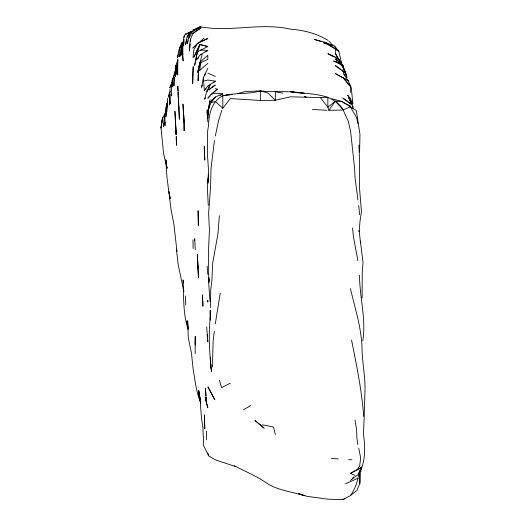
<?xml version="1.0" encoding="UTF-8"?>
<svg xmlns="http://www.w3.org/2000/svg" width="526" height="526" viewBox="0 0 526 526"><rect width="100%" height="100%" fill="white"/><g stroke="black" fill="none" stroke-linecap="round" stroke-linejoin="round"><path stroke-width="0.79" d="M207.75 118.435L208.158 109.934L210.9 102.853L215.318 101.452L222.82 108.31L222.82 95.765L230.329 94.634L226.89 94.759L232.42 94.647M169.668 97.106L169.655 105.036L170.141 94.489M210.17 320.13L210.203 310.399L210.367 319.164M192.963 239.797L193.134 248.561M359.856 472.519L359.791 483.414L359.856 472.519L359.791 483.414L356.917 490.416L350.388 495.617L342.88 499.7M182.805 53.336L182.792 54.868L182.884 43.356L183.811 40.423M182.864 45.663L182.884 43.356M195.113 345.01L195.218 336.41L195.153 353.702M183.738 36.991L183.64 45.716L183.844 42.573M206.159 88.855L204.325 90.393L203.371 77.644L207.816 68.281M182.259 48.747L182.134 55.25L182.003 46.656L183.784 41.422M182.331 44.684L182.364 43.06L183.995 39.654M210.315 307.579L210.748 289.997L211.873 280.687L212.741 262.855L217.948 233.853L219.355 215.713M174.132 77.197L173.942 85.975L174.257 73.035L176 68.84M181.108 47.176L180.655 56.104L181.2 50.641M181.115 51.002L181.2 47.116M181.253 44.782L181.306 42.448M181.674 43.494L179.484 48.116L179.156 56.966L179.688 54.651M209.098 277.57L208.914 282.39L209.065 279.267M212.432 367.01L213.161 340.598L214.352 331.242M198.756 57.801L196.336 59.786L196.507 55.611L199.9 44.513L207.816 46.551L197.487 51.785L194.686 65.329L196.507 55.611M208.566 174.685L207.382 187.973L208.263 205.304M172.771 77.986L172.258 86.948L172.837 83.739M203.753 436.652L203.26 445.029L208.671 455.825L215.318 459.862L235.28 466.463M170.168 88.795L169.701 96.403L170.292 103.661L170.279 102.031M208.552 175.474L208.355 178.741L208.559 175.645M184.205 37.083L184.31 35.518L185.303 34.328L192.121 31.054M210.387 316.198C208.395 334.707 209.401 353.347 211.491 371.797L210.893 364.071M165.217 121.881L164.921 125.839L164.875 117.199L165.815 107.994L166.926 104.326M359.699 470.191L358.508 474.005C366.175 461.992 365.123 447.034 363.413 433.516C364.301 419.577 364.426 405.592 364.965 391.587C365.544 376.241 361.868 361.382 362.006 346.055C361.408 336.449 359.751 326.942 357.66 317.553L350.388 288.623M171.752 94.384L171.627 95.975L171.456 87.408L172.074 80.439L174.461 74.021M362.802 340.841C366.221 318.901 359.587 297.269 359.541 275.315M175.23 73.594L175.921 65.329L177.801 60.043L177.15 66.355M208.585 174.218L207.816 183.081L208.533 170.799L207.329 152.783C208.112 144.078 206.554 135.379 208.342 126.759C208.815 115.122 211.274 101.433 222.82 95.765C235.155 92.51 248.173 94.627 260.337 90.893C275.078 92.517 289.951 90.511 304.574 93.372L297.861 92.629C313.785 94.312 333.214 94.121 342.886 109.309L348.396 121.585L350.645 131.546L354.603 168.491L355.03 177.407L357.89 199.788M190.123 43.868L189.491 51.002L189.965 42.06L190.55 39.115L192.805 33.598L200.314 27.773L201.175 27.924L192.805 33.598M190.333 41.495L190.55 39.115M166.466 110.907L165.933 116.594L166.334 107.699L167.472 101.176M167.616 98.29L166.735 112.018L166.959 103.484L166.762 107.449L167.524 102.787M176.992 67.933L176.348 74.238L177.801 59.103L177.696 75.021L177.545 66.269M183.403 43.658L183.857 39.588M184.126 37.142L184.31 35.518M193.022 57.623L193.897 49.714L197.671 43.231L207.816 38.503L200.314 41.909M214.444 140.567L211.018 168.537L210.597 186.112L208.631 213.234L209.414 230.118L208.579 248.811L208.704 283.547L210.058 301.654M181.667 44.388L178.939 49.746L177.525 57.59L178.058 56.164M215.318 323.74L220.203 293.206M165.953 111.565L162.37 118.652L161.035 128.081L163.573 153.513L166.959 167.991L166.735 166.387M360.751 472L361.421 467.279M210.078 99.762L207.816 114.221L207.77 118.376L207.724 109.789L208.046 114.55M207.816 63.357L199.637 70.359L200.932 62.443L207.816 59.32L207.816 55.315L200.117 61.969L197.644 72.286L200.044 62.239L198.46 69.675L198.092 80.695L198.46 69.675L200.307 63.008L200.932 62.443M163.908 123.544L163.362 126.74L164.283 117.541L165.328 113.807L164.283 117.541L165.085 116.114M203.371 77.644L201.609 87.323L202.221 85.041M210.163 95.969L207.816 98.231L211.09 94.299L215.318 93.161L222.82 93.832L215.318 97.034L209.677 102.149L208.322 109.441L209.098 108.067M167.012 104.273L166.334 107.699L166.9 106.206M165.355 114.793L164.875 117.199L165.506 114.931M358.725 474.136C357.641 481.757 354.951 489.062 350.566 495.42L350.625 495.176M168.32 97.336L168.662 95.798M183.771 41.639L182.752 46.229L183.876 41.521M215.318 135.997L218.533 120.875L221.781 110.335M187.894 36.452L188.584 34.197L187.085 37.116L185.369 44.717L186.98 39.457M172.101 82.273L169.78 87.783L170.858 85.804M200.117 61.969L202.135 54.467L200.314 54.711L196.336 59.786M204.673 75.902L205.291 73.62M189.985 33.388L187.026 43.763L188.157 40.804M162.37 118.652L162.79 117.285M205.271 97.777L204.706 99.276L206.554 91.682L210.058 85.041L207.809 86.073L204.325 90.393M208.934 88.039L210.058 85.041M191.267 32.671L191.832 31.192L187.085 37.116M168.412 95.66L170.292 91.248M199.551 45.197L193.956 57.084L199.9 44.513L207.816 46.551M188.873 38.148L192.496 31.573M179.484 48.116L181.634 44.316M214.542 98.415L215.318 97.034L210.9 102.853M357.89 468.751L359.646 466.003L360.678 457.936L358.706 448.126M350.382 480.383L352.164 479.008L353.472 477.029M222.82 108.31L230.322 98.572L260.344 100.473L275.348 100.249L290.352 96.83L320.367 97.56L327.876 97.159L327.876 107.232L328.868 110.309L335.378 101.202L342.084 101.531L356.365 110.618L359.968 134.531L359.593 152.073M177.801 55.309L178.801 54.073M199.282 28.969L200.314 27.773M305.363 96.449L304.87 97.027L304.745 96.383L306.132 97.178L304.745 96.383M170.292 85.784L171.903 83.963M199.637 70.359L200.314 69.596M197.671 43.231L192.805 48.083L195.166 46.012M213.694 92.569L217.218 89.17L215.318 88.624M198.124 43.421L204.029 38.234M213.484 82.681L215.318 81.142L207.816 80.044L203.312 81.142M211.09 94.299L217.218 89.17M206.001 51.837L207.816 50.345L200.307 50.075M182.364 43.06L183.594 42.067M207.803 90.728L206.554 91.682L207.816 90.163L215.318 85.015L212.188 87.395M209.059 89.775L210.933 88.348M352.164 479.008L357.89 474.702M344.806 498.313L342.932 499.615M200.307 26.76L193.127 31.152L200.307 26.76C230.191 32.513 260.633 22.256 290.359 29.16C303.541 30.087 316.626 33.447 328.014 40.344M207.809 86.073L215.318 81.142M209.677 102.149L212.445 100.4M220.052 95.581L222.82 93.832M200.314 54.711L207.816 50.345M243.387 409.793L250.593 405.625M350.388 473.347L361.829 467.266L350.388 473.347L354.892 475.379M230.322 383.132L221.67 387.669L219.342 380.344M199.472 26.944L192.805 30.067L194.922 29.574M192.01 31.297L185.303 34.328L192.509 31.343M345.477 483.815L357.89 478.279M237.831 93.51L245.333 91.563L260.337 90.893L267.846 92.951L275.348 100.249L275.348 91.767L282.85 93.181M328.868 110.309L342.327 110.059M295.79 92.688L297.361 92.694L290.352 91.629L298.012 92.819M348.646 459.652L351.953 459.75M342.788 499.7L327.876 499.174L307.158 496.347L298.61 493.638L304.574 495.768C292.318 491.823 279.056 490.659 267.846 483.867C257.424 476.497 245.649 471.625 234.418 465.799M312.378 109.454L326.929 110.282M331.4 458.356L338.31 458.961M262.395 424.811L273.533 427.046L275.348 434.588M331.86 98.77L342.084 101.531M337.087 60.543L335.378 59.017L342.88 65.349L336.035 61.7L333.484 60.99L342.88 65.349L346.877 77.388L345.74 74.35M321.932 41.791L314.495 39.483L324.759 42.218L332.649 45.637M324.904 42.711L327.133 43.408M328.014 44.427L323.595 42.889L334.03 45.532L338.882 51.397L342.051 65.244M207.816 73.107L215.318 76.421M342.88 102.491L350.388 105.858M327.251 43.356L324.759 42.218L326.85 43.375M350.382 103.615L342.886 98.092L351.736 104.621L348.738 97.691L350.388 98.48L352.874 103.97L351.269 87.566L348.192 80.675L344.011 74.429L342.88 70.747L335.378 65.665L340.598 69.524M334.017 46.308L335.378 46.978L336.042 48.438M334.312 57.117L327.876 53.665L335.378 57.091L338.974 60.003L343.373 66.131L338.231 61.555M335.746 57.886L339.323 59.806L341.453 64.073M339.651 75.954L335.378 73.594L348.192 80.675L341.072 76.743M336.127 49.648L338.882 51.397L335.378 48.616L327.876 44.414L334.753 48.773M336.035 61.7C342.768 64.303 345.516 70.839 346.877 77.388M341.9 70.491L345.812 73.384L342.88 70.747M328.967 41.054L332.682 45.387M349.79 85.777L342.886 77.434L350.382 86.172L350.388 92.497M350.388 98.48L347.666 95.167L349.271 97.875M320.367 97.56L327.876 107.232L335.378 101.202L343.268 109.96L350.388 106.798L356.608 117.66L357.89 123.544M335.378 48.616L335.378 53.553L340.927 63.265M351.67 101.939L352.874 103.97M341.341 64.139L338.974 60.003L340.809 63.278L339.323 59.806M335.378 53.553L338.797 59.786M339.553 61.174L340.315 62.561M348.738 97.691L353.248 107.054M345.773 73.41L342.886 66.749L344.596 71.306M344.011 74.429L344.602 75.816M200.807 403.186C196.356 392.468 195.139 380.791 193.193 369.449L191.457 353.13L188.288 337.633L187.677 320.65L187.966 329.151L186.783 321.169L188.078 327.448M352.466 106.607L353.334 108.79M166.499 164.645L165.848 159.97L166.9 176.683L171.101 209.848L173.942 224.609L176.894 250.718M183.936 291.654L178.281 265.426L176.401 249.179M207.809 452.787L208.671 455.825M200.097 398.761L198.341 392.475L200.136 399.734M176.605 249.916L176.999 251.389M188.052 329.098C182.87 313.24 183.798 296.414 183.101 279.97L183.331 282.995M351.559 340.026C356.621 365.281 361.77 390.654 363.729 416.375M357.89 260.699L353.498 237.173L352.519 227.936M168.905 191.254L170.154 198.473M169.162 192.707L170.168 198.545M355.017 420.004L356.595 429.578L356.93 438.441L357.89 444.536M198.999 392.1L200.189 399.931L198.749 390.437L200.307 402.16L201.451 417.992L202.924 427.507L203.207 436.33M166.716 166.209L167.044 168.544M165.848 159.97L166.512 164.783M207.803 274.368L207.106 266.11M358.706 205.515L359.6 214.7M360.389 241.151L363.045 262.724L362.269 271.837L362.118 297.92M207.809 121.743L206.876 110.276M210.656 360.981L210.505 357.055L210.643 368.042M207.264 334.7L207.816 341.913L206.692 326.994M205.955 395.591L205.423 388.385L206.547 403.6L207.816 407.624L205.212 397.169L206.547 403.6L206.074 397.196M184.087 122.032L182.936 104.036L184.153 123.406L184.126 130.724L183.732 114.984M176.151 134.781L174.948 111.387L176.151 134.781L175.342 119.823M194.778 240.842L194.653 238.64L195.284 249.804M178.071 91.005L177.801 86.179L179.373 119.31L178.156 92.615L178.86 109.125M197.98 268.687L198.46 277.629L197.395 254.387L197.98 268.687L197.73 262.862M358.956 145.012L359.56 162.692L359.567 188.683L361.461 211.649L360.008 221.15L359.14 231.762L359.179 230.296L360.474 242.94M185.336 296.046L185.796 304.975M206.521 431.077L206.58 439.703M260.337 90.893L260.344 100.473M192.805 75.106L192.707 83.687L193.2 66.644L192.805 75.106M175.783 67.584L175.454 76.434L175.921 65.329L175.783 67.584M161.219 126.161L161.035 128.081L162.495 118.232L161.219 126.161M260.337 424.969L254.939 420.452L264.098 428.164L260.337 424.969M214.753 399.675L207.967 386.919L214.753 399.675M183.107 60.812L182.003 46.656L183.107 60.812M207.816 301.996L207.711 300.3L207.816 301.996M202.819 303.246L202.411 294.816L202.924 306.204L202.819 303.246M204.805 428.591L204.364 414.994L204.805 428.591M204.798 159.983L204.259 146.445L204.798 159.983M198.295 219.21L198.065 210.676L198.335 225.569L198.295 219.21M176.453 145.176L176.249 136.629L176.453 145.176"/></g></svg>
